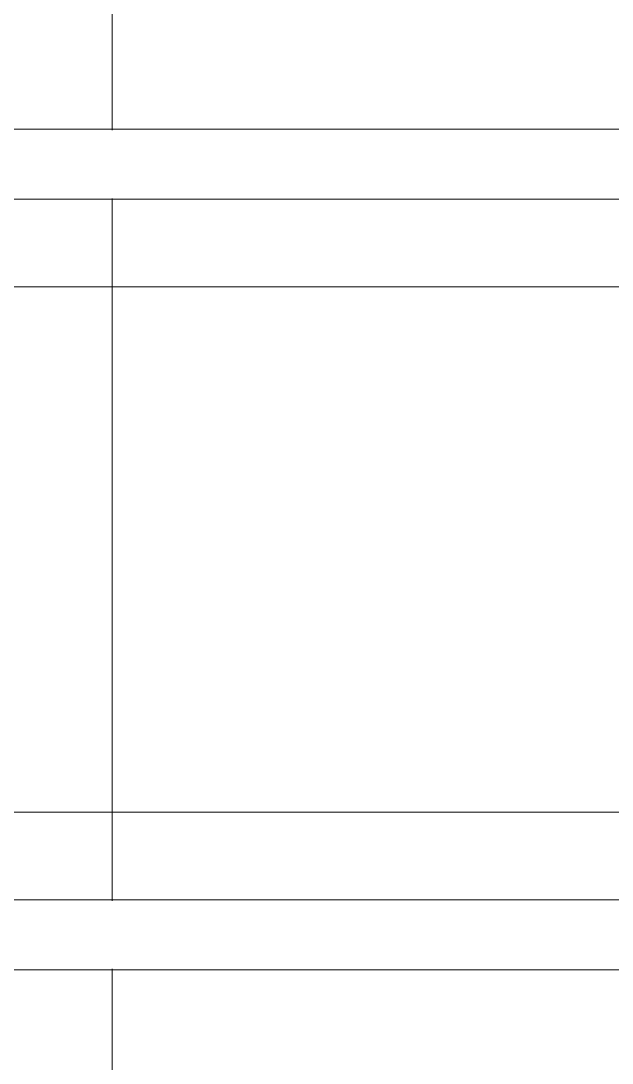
# Model space of a CAD drawing. Header units: millimetres. Extents: x -537608 to 253996, y -217170 to 186033.
# Drawn here: x -282064 to -281726, y -54644 to -54049 of the extents above; entities that cross this region are included whole.
import ezdxf

# ---------------------------------------------------------------- set-up
doc = ezdxf.new("R2010")
doc.units = ezdxf.units.MM
doc.layers.add('PDF _Геометрия', color=7, linetype='Continuous')

msp = doc.modelspace()

# ---------------------------------------------------------------- linework, layer by layer
at = {"layer": 'PDF _Геометрия', "color": 253, "lineweight": 9, "true_color": 0xaaaaaa}
for p, q in [((-282011.3519, -54111.1704), (-282011.3519, -52760.6694)), ((-282011.3519, -52760.6694), (-282011.3519, -54111.1704)), ((-282011.3519, -54200.6688), (-282011.3519, -54150.169)), ((-282011.3519, -54150.169), (-282011.3519, -54200.6688)), ((-282198.8527, -54200.6688), (-282011.3519, -54200.6688)), ((-282011.3519, -54200.6688), (-282011.3519, -54500.67)), ((-282011.3519, -54200.6688), (-282011.3519, -54500.67)), ((-282011.3519, -54200.6688), (-281711.3528, -54200.6688)), ((-282011.3519, -54500.67), (-282298.8532, -54500.67)), ((-281711.3528, -54500.67), (-282011.3519, -54500.67)), ((-282011.3519, -54551.2817), (-282011.3519, -54500.67)), ((-282011.3519, -54551.2817), (-282011.3519, -54500.67)), ((-282011.3519, -54590.0564), (-282011.3519, -55940.6693)), ((-282011.3519, -55940.6693), (-282011.3519, -54590.0564))]:
    msp.add_line(p, q, dxfattribs=at)
at = {"layer": 'PDF _Геометрия', "lineweight": 9}
for p, q in [((-278416.6307, -54110.671), (-282306.0742, -54110.671)), ((-282306.0742, -54150.6685), (-278416.6307, -54150.6685)), ((-278416.6307, -54550.6702), (-282306.0742, -54550.6702)), ((-282306.0742, -54590.6678), (-278416.6307, -54590.6678))]:
    msp.add_line(p, q, dxfattribs=at)

doc.saveas('drawing.dxf')
